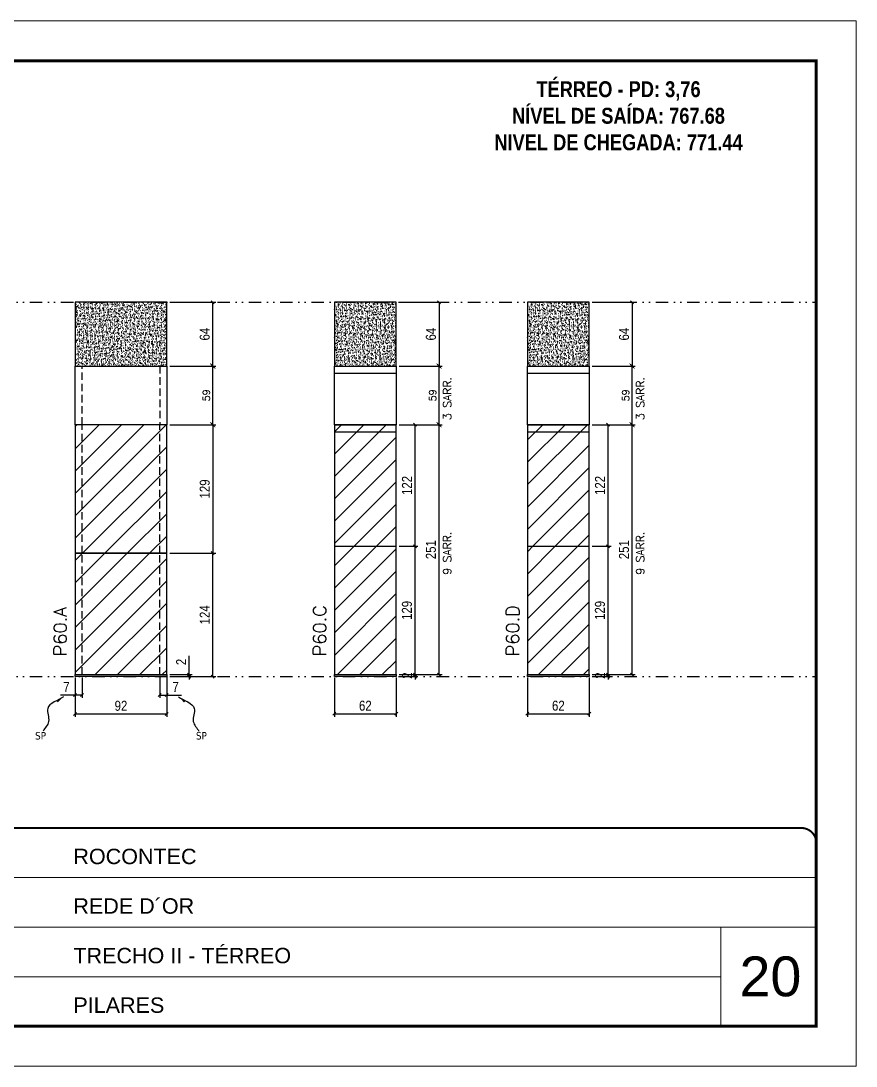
# Model space of a CAD drawing. Extents: x 1945 to 10875, y -3405 to 3369.
# Drawn here: x 7360 to 8199, y -3405 to -2355 of the extents above; entities that cross this region are included whole.
import ezdxf

# ---------------------------------------------------------------- set-up
doc = ezdxf.new("R2010")
doc.units = 0
for name, pattern in [('CONTINUO', [0]), ('DASHED', [0.75, 0.5, -0.25]), ('DIVIDE2', [0.625, 0.25, -0.125, 0, -0.125, 0, -0.125]), ('HIDDEN', [0.375, 0.25, -0.125])]:
    doc.linetypes.add(name, pattern=pattern)
for name, color, linetype, lineweight in [('CARIMBO', 255, 'Continuous', 9), ('Folhas', 255, 'Continuous', 9), ('Hachura', 251, 'Continuous', 9), ('SARRAFO DE PRESSAO', 251, 'DASHED', 9), ('Texto Seção', 7, 'Continuous', 15)]:
    doc.layers.add(name, color=color, linetype=linetype, lineweight=lineweight)
for name, color, linetype in [('COTA', 241, 'Continuous'), ('NOMENCLATURA', 7, 'Continuous'), ('Nível', 160, 'Continuous'), ('Painéis', 200, 'Continuous'), ('SARR_2.2x7', 40, 'Continuous'), ('Sarrafo de Pressão', 42, 'HIDDEN'), ('texto', 7, 'Continuous')]:
    doc.layers.add(name, color=color, linetype=linetype)
doc.styles.add('ARIAL', font='arial.ttf')
doc.styles.add('COTA TECNICA', font='techl___.ttf', dxfattribs={"height": 10})
doc.styles.add('COTA TECNICA-50', font='techl___.ttf', dxfattribs={"height": 10})
doc.styles.add('REGUA-120', font='ROMANS.shx', dxfattribs={"height": 15})
doc.styles.add('ROMANC', font='techb___.ttf', dxfattribs={"height": 2.5})
doc.styles.add('ROMANS', font='romans.shx')
doc.styles.get("Standard").update_dxf_attribs({"font": 'arial.ttf'})
doc.dimstyles.new('COTA PAINEL-50', dxfattribs={"dimtxt": 10, "dimasz": 3, "dimexe": 3, "dimexo": 3, "dimgap": 3, "dimtad": 1, "dimdec": 1, "dimzin": 12, "dimdsep": 46, "dimtxsty": 'COTA TECNICA-50', "dimblk1": 'OBLIQUE', "dimblk2": 'OBLIQUE', "dimsah": 1, "dimcen": 0.9, "dimclrd": 4, "dimclre": 4, "dimclrt": 240, "dimadec": 1, "dimazin": 3, "dimtfac": 1, "dimtdec": 1, "dimtmove": 0, "dimatfit": 3, "dimfxl": 1, "dimtolj": 1, "dimtzin": 12, "dimarcsym": 0})
doc.dimstyles.new('Cota Paínel', dxfattribs={"dimtxt": 7, "dimasz": 5, "dimexe": 3, "dimexo": 3, "dimgap": 3, "dimtad": 1, "dimdec": 1, "dimzin": 12, "dimdsep": 46, "dimtxsty": 'ROMANS', "dimblk": 'ARCHTICK', "dimcen": 0, "dimclrd": 4, "dimclre": 4, "dimclrt": 1, "dimadec": 1, "dimazin": 3, "dimtfac": 1, "dimtdec": 1, "dimtmove": 0, "dimatfit": 3, "dimldrblk": 'OBLIQUE', "dimfxl": 1, "dimtolj": 1, "dimtzin": 12, "dimarcsym": 0})
doc.dimstyles.new('PAINEL', dxfattribs={"dimtxt": 10, "dimasz": 3, "dimexe": 3, "dimexo": 3, "dimgap": 3, "dimtad": 1, "dimdec": 1, "dimzin": 12, "dimdsep": 46, "dimtxsty": 'COTA TECNICA', "dimblk1": 'OBLIQUE', "dimblk2": 'OBLIQUE', "dimsah": 1, "dimcen": 0.9, "dimclrd": 4, "dimclre": 4, "dimclrt": 240, "dimadec": 1, "dimazin": 3, "dimtfac": 1, "dimtdec": 1, "dimtmove": 0, "dimatfit": 3, "dimfxl": 1, "dimtolj": 1, "dimtzin": 12, "dimarcsym": 0})
doc.dimstyles.get("Standard").update_dxf_attribs({"dimtxt": 0.18, "dimasz": 0.18, "dimexe": 0.18, "dimexo": 0.0625, "dimgap": 0.09, "dimtad": 0, "dimtih": 1, "dimtoh": 1, "dimdec": 4, "dimzin": 0, "dimdsep": 46, "dimtxsty": 'Standard', "dimcen": 0.09, "dimadec": 0, "dimazin": 0, "dimtfac": 1, "dimtdec": 4, "dimtofl": 0, "dimtmove": 0, "dimatfit": 3, "dimfxl": 1, "dimtolj": 1, "dimtzin": 0, "dimarcsym": 0})
pattern_1 = [(45, (-123736.23, -31851.83), (-11.2253202, 11.2253202), [])]
pattern_2 = [(45, (-124031.681, -31851.83), (-11.2253202, 11.2253202), [])]

# ---------------------------------------------------------------- blocks, each defined once
blk = doc.blocks.new('9999999999')
at = {"color": 30, "linetype": 'CONTINUO'}
for p, q in [((98564.6, 34379.6), (99584, 34379.6)), ((98564.6, 34329.8), (99488, 34329.8)), ((99584, 34329.8), (99488, 34329.8)), ((99488, 34329.8), (99488, 34230.2)), ((98564.6, 34280), (99488, 34280))]:
    blk.add_line(p, q, dxfattribs=at)
at = {"color": 30, "linetype": 'CONTINUO', "const_width": 2}
blk.add_lwpolyline([(99584, 34230.2), (99584, 34414.4, 0.414214), (99569, 34429.4), (98229, 34429.4, 0.414214), (98214, 34414.4), (98214, 34245.2, 0.414214), (98229, 34230.2), (99584, 34230.2)], format="xyb", dxfattribs=at)
at = {"layer": 'Folhas'}
blk.add_lwpolyline([(98139, 34190.2), (99624, 34190.2), (99624, 35240.2), (98139, 35240.2)], close=True, dxfattribs=at)
at = {"layer": 'Folhas', "color": 30, "const_width": 3}
blk.add_lwpolyline([(98214, 34230.2), (99584, 34230.2), (99584, 35200.2), (98214, 35200.2)], close=True, dxfattribs=at)
at = {"color": 7, "linetype": 'Continuous', "ltscale": 5, "style": 'ARIAL'}
for s, height, p in [('ROCONTEC', 15.48, (98837.7, 34393.1)), ('REDE D´OR', 15.48, (98837.7, 34343.3)), ('TRECHO II - TÉRREO', 15.483, (98837.7, 34293.5)), ('PILARES', 15.48, (98837.7, 34243.7))]:
    blk.add_text(s, height=height, dxfattribs=at).set_placement(p)
blk = doc.blocks.new('_Oblique')
at = {"color": 0, "linetype": 'ByBlock', "lineweight": -2}
blk.add_line((-0.5, -0.5), (0.5, 0.5), dxfattribs=at)
blk = doc.blocks.new('*D514')
at = {"layer": 'COTA', "color": 4, "lineweight": -2, "transparency": 16777216}
for p, q in [((7414.2, -3014.2), (7414.2, -3053.7)), ((7506.2, -3014.2), (7506.2, -3053.7)), ((7414.2, -3050.7), (7506.2, -3050.7))]:
    blk.add_line(p, q, dxfattribs=at)
at = {"layer": 'Defpoints', "color": 0, "transparency": 16777216}
for p in [(7414.2, -3011.2), (7506.2, -3011.2), (7506.2, -3050.7)]:
    blk.add_point(p, dxfattribs=at)
at = {"layer": 'COTA', "color": 4, "lineweight": -2, "transparency": 16777216, "xscale": 3, "yscale": 3, "zscale": 3, "rotation": 180}
blk.add_blockref('_Oblique', (7414.2, -3050.7), dxfattribs=at)
at = {"layer": 'COTA', "color": 4, "lineweight": -2, "transparency": 16777216, "xscale": 3, "yscale": 3, "zscale": 3}
blk.add_blockref('_Oblique', (7506.2, -3050.7), dxfattribs=at)
at = {"layer": 'COTA', "color": 240, "transparency": 16777216, "insert": (7460.2, -3042.6), "char_height": 10, "attachment_point": 5, "style": 'COTA TECNICA'}
blk.add_mtext('\\A1;92', dxfattribs=at)
blk = doc.blocks.new('*D515')
at = {"layer": 'COTA', "color": 4, "lineweight": -2, "transparency": 16777216}
for p, q in [((7509.2, -2637.2), (7555.5, -2637.2)), ((7552.5, -2701.2), (7552.5, -2637.2)), ((7509.2, -2701.2), (7555.5, -2701.2))]:
    blk.add_line(p, q, dxfattribs=at)
at = {"layer": 'Defpoints', "color": 0, "transparency": 16777216}
for p in [(7506.2, -2637.2), (7552.5, -2637.2), (7506.2, -2701.2)]:
    blk.add_point(p, dxfattribs=at)
at = {"layer": 'COTA', "color": 4, "lineweight": -2, "transparency": 16777216, "xscale": 3, "yscale": 3, "zscale": 3}
for p, rotation in [((7552.5, -2637.2), 90), ((7552.5, -2701.2), 270)]:
    blk.add_blockref('_Oblique', p, dxfattribs=dict(at, rotation=rotation))
at = {"layer": 'COTA', "color": 240, "transparency": 16777216, "insert": (7544.4, -2669.2), "char_height": 10, "attachment_point": 5, "rotation": 90, "style": 'COTA TECNICA'}
blk.add_mtext('\\A1;64', dxfattribs=at)
blk = doc.blocks.new('*D516')
at = {"layer": 'COTA', "color": 4, "lineweight": -2, "transparency": 16777216}
for p, q in [((7414.2, -3016.2), (7414.2, -3034.7)), ((7421.2, -3014.2), (7421.2, -3034.7)), ((7414.2, -3031.7), (7399.5, -3031.7)), ((7421.2, -3031.7), (7414.2, -3031.7))]:
    blk.add_line(p, q, dxfattribs=at)
at = {"layer": 'Defpoints', "color": 0, "transparency": 16777216}
for p in [(7414.2, -3013.2), (7421.2, -3011.2), (7414.2, -3031.7)]:
    blk.add_point(p, dxfattribs=at)
at = {"layer": 'COTA', "color": 4, "lineweight": -2, "transparency": 16777216, "xscale": 3, "yscale": 3, "zscale": 3, "rotation": 180}
blk.add_blockref('_Oblique', (7414.2, -3031.7), dxfattribs=at)
at = {"layer": 'COTA', "color": 4, "lineweight": -2, "transparency": 16777216, "xscale": 3, "yscale": 3, "zscale": 3}
blk.add_blockref('_Oblique', (7421.2, -3031.7), dxfattribs=at)
at = {"layer": 'COTA', "color": 240, "transparency": 16777216, "insert": (7405.4, -3023.7), "char_height": 10, "attachment_point": 5, "style": 'COTA TECNICA-50'}
blk.add_mtext('\\A1;7', dxfattribs=at)
blk = doc.blocks.new('*D517')
at = {"layer": 'COTA', "color": 4, "lineweight": -2, "transparency": 16777216}
for p, q in [((7499.2, -3014.2), (7499.2, -3034.7)), ((7506.2, -3016.2), (7506.2, -3034.7)), ((7499.2, -3031.7), (7506.2, -3031.7)), ((7506.2, -3031.7), (7521, -3031.7))]:
    blk.add_line(p, q, dxfattribs=at)
at = {"layer": 'Defpoints', "color": 0, "transparency": 16777216}
for p in [(7499.2, -3011.2), (7506.2, -3013.2), (7506.2, -3031.7)]:
    blk.add_point(p, dxfattribs=at)
at = {"layer": 'COTA', "color": 4, "lineweight": -2, "transparency": 16777216, "xscale": 3, "yscale": 3, "zscale": 3, "rotation": 180}
blk.add_blockref('_Oblique', (7499.2, -3031.7), dxfattribs=at)
at = {"layer": 'COTA', "color": 4, "lineweight": -2, "transparency": 16777216, "xscale": 3, "yscale": 3, "zscale": 3}
blk.add_blockref('_Oblique', (7506.2, -3031.7), dxfattribs=at)
at = {"layer": 'COTA', "color": 240, "transparency": 16777216, "insert": (7515.1, -3023.7), "char_height": 10, "attachment_point": 5, "style": 'COTA TECNICA-50'}
blk.add_mtext('\\A1;7', dxfattribs=at)
blk = doc.blocks.new('*D518')
at = {"layer": 'COTA', "color": 4, "lineweight": -2, "transparency": 16777216}
for p, q in [((7509.2, -2889.2), (7555.5, -2889.2)), ((7552.5, -3013.2), (7552.5, -2889.2)), ((7509.2, -3013.2), (7555.5, -3013.2))]:
    blk.add_line(p, q, dxfattribs=at)
at = {"layer": 'Defpoints', "color": 0, "transparency": 16777216}
for p in [(7506.2, -2889.2), (7552.5, -2889.2), (7506.2, -3013.2)]:
    blk.add_point(p, dxfattribs=at)
at = {"layer": 'COTA', "color": 4, "lineweight": -2, "transparency": 16777216, "xscale": 3, "yscale": 3, "zscale": 3}
for p, rotation in [((7552.5, -2889.2), 90), ((7552.5, -3013.2), 270)]:
    blk.add_blockref('_Oblique', p, dxfattribs=dict(at, rotation=rotation))
at = {"layer": 'COTA', "color": 240, "transparency": 16777216, "insert": (7544.4, -2951.2), "char_height": 10, "attachment_point": 5, "rotation": 90, "style": 'COTA TECNICA-50'}
blk.add_mtext('\\A1;124', dxfattribs=at)
blk = doc.blocks.new('*D519')
at = {"layer": 'COTA', "color": 4, "lineweight": -2, "transparency": 16777216}
for p, q in [((7528.7, -3011.2), (7528.7, -2992.4)), ((7509.2, -3011.2), (7531.7, -3011.2)), ((7509.2, -3013.2), (7531.7, -3013.2)), ((7528.7, -3013.2), (7528.7, -3011.2)), ((7528.7, -3013.2), (7528.7, -3016.2))]:
    blk.add_line(p, q, dxfattribs=at)
at = {"layer": 'Defpoints', "color": 0, "transparency": 16777216}
for p in [(7506.2, -3011.2), (7506.2, -3013.2), (7528.7, -3013.2)]:
    blk.add_point(p, dxfattribs=at)
at = {"layer": 'COTA', "color": 4, "lineweight": -2, "transparency": 16777216, "xscale": 3, "yscale": 3, "zscale": 3}
for p, rotation in [((7528.7, -3011.2), 270), ((7528.7, -3013.2), 90)]:
    blk.add_blockref('_Oblique', p, dxfattribs=dict(at, rotation=rotation))
at = {"layer": 'COTA', "color": 240, "transparency": 16777216, "insert": (7520.7, -2998.5), "char_height": 10, "attachment_point": 5, "rotation": 90, "style": 'COTA TECNICA-50'}
blk.add_mtext('\\A1;2', dxfattribs=at)
blk = doc.blocks.new('*D520')
at = {"layer": 'COTA', "color": 4, "linetype": 'ByBlock', "lineweight": -2, "transparency": 16777216}
for p, q in [((7509.2, -2760.2), (7555.5, -2760.2)), ((7552.5, -2760.2), (7552.5, -2889.2)), ((7509.2, -2889.2), (7555.5, -2889.2))]:
    blk.add_line(p, q, dxfattribs=at)
at = {"layer": 'Defpoints', "color": 0, "linetype": 'ByBlock', "transparency": 16777216}
for p in [(7506.2, -2760.2), (7506.2, -2889.2), (7552.5, -2889.2)]:
    blk.add_point(p, dxfattribs=at)
at = {"layer": 'COTA', "color": 4, "linetype": 'ByBlock', "lineweight": -2, "transparency": 16777216, "xscale": 3, "yscale": 3, "zscale": 3}
for p, rotation in [((7552.5, -2760.2), 90), ((7552.5, -2889.2), 270)]:
    blk.add_blockref('_Oblique', p, dxfattribs=dict(at, rotation=rotation))
at = {"layer": 'COTA', "color": 240, "linetype": 'ByBlock', "transparency": 16777216, "insert": (7544.4, -2824.7), "char_height": 10, "attachment_point": 5, "rotation": 90, "style": 'COTA TECNICA'}
blk.add_mtext('\\A1;129', dxfattribs=at)
blk = doc.blocks.new('*D521')
at = {"layer": 'COTA', "color": 4, "lineweight": -2, "transparency": 16777216}
for p, q in [((7674.7, -3014.2), (7674.7, -3053.6)), ((7736.7, -3014.2), (7736.7, -3053.6)), ((7674.7, -3050.6), (7736.7, -3050.6))]:
    blk.add_line(p, q, dxfattribs=at)
at = {"layer": 'Defpoints', "color": 0, "transparency": 16777216}
for p in [(7674.7, -3011.2), (7736.7, -3011.2), (7736.7, -3050.6)]:
    blk.add_point(p, dxfattribs=at)
at = {"layer": 'COTA', "color": 4, "lineweight": -2, "transparency": 16777216, "xscale": 3, "yscale": 3, "zscale": 3, "rotation": 180}
blk.add_blockref('_Oblique', (7674.7, -3050.6), dxfattribs=at)
at = {"layer": 'COTA', "color": 4, "lineweight": -2, "transparency": 16777216, "xscale": 3, "yscale": 3, "zscale": 3}
blk.add_blockref('_Oblique', (7736.7, -3050.6), dxfattribs=at)
at = {"layer": 'COTA', "color": 240, "transparency": 16777216, "insert": (7705.7, -3042.5), "char_height": 10, "attachment_point": 5, "style": 'COTA TECNICA'}
blk.add_mtext('\\A1;62', dxfattribs=at)
blk = doc.blocks.new('*D522')
at = {"layer": 'COTA', "color": 4, "lineweight": -2, "transparency": 16777216}
for p, q in [((7739.7, -3011.2), (7758.6, -3011.2)), ((7739.7, -3013.2), (7758.6, -3013.2)), ((7755.6, -3011.2), (7755.6, -3008.2)), ((7755.6, -3013.2), (7755.6, -3011.2)), ((7755.6, -3013.2), (7755.6, -3016.2))]:
    blk.add_line(p, q, dxfattribs=at)
at = {"layer": 'Defpoints', "color": 0, "transparency": 16777216}
for p in [(7736.7, -3011.2), (7736.7, -3013.2), (7755.6, -3011.2)]:
    blk.add_point(p, dxfattribs=at)
at = {"layer": 'COTA', "color": 4, "lineweight": -2, "transparency": 16777216, "xscale": 3, "yscale": 3, "zscale": 3}
for p, rotation in [((7755.6, -3011.2), 270), ((7755.6, -3013.2), 90)]:
    blk.add_blockref('_Oblique', p, dxfattribs=dict(at, rotation=rotation))
at = {"layer": 'COTA', "color": 240, "transparency": 16777216, "insert": (7747.6, -3012.2), "char_height": 10, "attachment_point": 5, "rotation": 90, "style": 'COTA TECNICA-50'}
blk.add_mtext('\\A1;2', dxfattribs=at)
blk = doc.blocks.new('*D553')
at = {"layer": 'COTA', "color": 4, "linetype": 'ByBlock', "lineweight": -2, "transparency": 16777216}
for p, q in [((7739.7, -2637.2), (7782.8, -2637.2)), ((7779.8, -2637.2), (7779.8, -2701.2)), ((7739.7, -2701.2), (7782.8, -2701.2))]:
    blk.add_line(p, q, dxfattribs=at)
at = {"layer": 'Defpoints', "color": 0, "linetype": 'ByBlock', "transparency": 16777216}
for p in [(7736.7, -2637.2), (7736.7, -2701.2), (7779.8, -2701.2)]:
    blk.add_point(p, dxfattribs=at)
at = {"layer": 'COTA', "color": 4, "linetype": 'ByBlock', "lineweight": -2, "transparency": 16777216, "xscale": 3, "yscale": 3, "zscale": 3}
for p, rotation in [((7779.8, -2637.2), 90), ((7779.8, -2701.2), 270)]:
    blk.add_blockref('_Oblique', p, dxfattribs=dict(at, rotation=rotation))
at = {"layer": 'COTA', "color": 240, "linetype": 'ByBlock', "transparency": 16777216, "insert": (7771.6, -2669.2), "char_height": 10, "attachment_point": 5, "rotation": 90, "style": 'COTA TECNICA'}
blk.add_mtext('\\A1;64', dxfattribs=at)
blk = doc.blocks.new('*D554')
at = {"layer": 'COTA', "color": 4, "linetype": 'ByBlock', "lineweight": -2, "transparency": 16777216}
for p, q in [((7739.7, -2760.2), (7782.8, -2760.2)), ((7779.8, -3011.2), (7779.8, -2760.2)), ((7739.7, -3011.2), (7782.8, -3011.2))]:
    blk.add_line(p, q, dxfattribs=at)
at = {"layer": 'Defpoints', "color": 0, "linetype": 'ByBlock', "transparency": 16777216}
for p in [(7736.7, -2760.2), (7779.8, -2760.2), (7736.7, -3011.2)]:
    blk.add_point(p, dxfattribs=at)
at = {"layer": 'COTA', "color": 4, "linetype": 'ByBlock', "lineweight": -2, "transparency": 16777216, "xscale": 3, "yscale": 3, "zscale": 3}
for p, rotation in [((7779.8, -2760.2), 90), ((7779.8, -3011.2), 270)]:
    blk.add_blockref('_Oblique', p, dxfattribs=dict(at, rotation=rotation))
at = {"layer": 'COTA', "color": 240, "linetype": 'ByBlock', "transparency": 16777216, "insert": (7771.6, -2885.7), "char_height": 10, "attachment_point": 5, "rotation": 90, "style": 'COTA TECNICA'}
blk.add_mtext('\\A1;251', dxfattribs=at)
blk = doc.blocks.new('*D555')
at = {"layer": 'COTA', "color": 4, "linetype": 'ByBlock', "lineweight": -2, "transparency": 16777216}
for p, q in [((7739.7, -2882.2), (7758.6, -2882.2)), ((7755.6, -3011.2), (7755.6, -2882.2)), ((7739.7, -3011.2), (7758.6, -3011.2))]:
    blk.add_line(p, q, dxfattribs=at)
at = {"layer": 'Defpoints', "color": 0, "linetype": 'ByBlock', "transparency": 16777216}
for p in [(7736.7, -2882.2), (7755.6, -2882.2), (7736.7, -3011.2)]:
    blk.add_point(p, dxfattribs=at)
at = {"layer": 'COTA', "color": 4, "linetype": 'ByBlock', "lineweight": -2, "transparency": 16777216, "xscale": 3, "yscale": 3, "zscale": 3}
for p, rotation in [((7755.6, -2882.2), 90), ((7755.6, -3011.2), 270)]:
    blk.add_blockref('_Oblique', p, dxfattribs=dict(at, rotation=rotation))
at = {"layer": 'COTA', "color": 240, "linetype": 'ByBlock', "transparency": 16777216, "insert": (7747.5, -2946.7), "char_height": 10, "attachment_point": 5, "rotation": 90, "style": 'COTA TECNICA'}
blk.add_mtext('\\A1;129', dxfattribs=at)
blk = doc.blocks.new('*D556')
at = {"layer": 'COTA', "color": 4, "linetype": 'ByBlock', "lineweight": -2, "transparency": 16777216}
for p, q in [((7739.7, -2760.2), (7758.6, -2760.2)), ((7755.6, -2882.2), (7755.6, -2760.2)), ((7739.7, -2882.2), (7758.6, -2882.2))]:
    blk.add_line(p, q, dxfattribs=at)
at = {"layer": 'Defpoints', "color": 0, "linetype": 'ByBlock', "transparency": 16777216}
for p in [(7736.7, -2760.2), (7755.6, -2760.2), (7736.7, -2882.2)]:
    blk.add_point(p, dxfattribs=at)
at = {"layer": 'COTA', "color": 4, "linetype": 'ByBlock', "lineweight": -2, "transparency": 16777216, "xscale": 3, "yscale": 3, "zscale": 3}
for p, rotation in [((7755.6, -2760.2), 90), ((7755.6, -2882.2), 270)]:
    blk.add_blockref('_Oblique', p, dxfattribs=dict(at, rotation=rotation))
at = {"layer": 'COTA', "color": 240, "linetype": 'ByBlock', "transparency": 16777216, "insert": (7747.5, -2821.2), "char_height": 10, "attachment_point": 5, "rotation": 90, "style": 'COTA TECNICA'}
blk.add_mtext('\\A1;122', dxfattribs=at)
blk = doc.blocks.new('*D523')
at = {"layer": 'COTA', "color": 4, "lineweight": -2, "transparency": 16777216}
for p, q in [((7868.6, -3014.2), (7868.6, -3053.6)), ((7930.6, -3014.2), (7930.6, -3053.6)), ((7868.6, -3050.6), (7930.6, -3050.6))]:
    blk.add_line(p, q, dxfattribs=at)
at = {"layer": 'Defpoints', "color": 0, "transparency": 16777216}
for p in [(7868.6, -3011.2), (7930.6, -3011.2), (7930.6, -3050.6)]:
    blk.add_point(p, dxfattribs=at)
at = {"layer": 'COTA', "color": 4, "lineweight": -2, "transparency": 16777216, "xscale": 3, "yscale": 3, "zscale": 3, "rotation": 180}
blk.add_blockref('_Oblique', (7868.6, -3050.6), dxfattribs=at)
at = {"layer": 'COTA', "color": 4, "lineweight": -2, "transparency": 16777216, "xscale": 3, "yscale": 3, "zscale": 3}
blk.add_blockref('_Oblique', (7930.6, -3050.6), dxfattribs=at)
at = {"layer": 'COTA', "color": 240, "transparency": 16777216, "insert": (7899.6, -3042.5), "char_height": 10, "attachment_point": 5, "style": 'COTA TECNICA'}
blk.add_mtext('\\A1;62', dxfattribs=at)
blk = doc.blocks.new('*D524')
at = {"layer": 'COTA', "color": 4, "lineweight": -2, "transparency": 16777216}
for p, q in [((7933.6, -3011.2), (7952.5, -3011.2)), ((7933.6, -3013.2), (7952.5, -3013.2)), ((7949.5, -3011.2), (7949.5, -3008.2)), ((7949.5, -3013.2), (7949.5, -3011.2)), ((7949.5, -3013.2), (7949.5, -3016.2))]:
    blk.add_line(p, q, dxfattribs=at)
at = {"layer": 'Defpoints', "color": 0, "transparency": 16777216}
for p in [(7930.6, -3011.2), (7930.6, -3013.2), (7949.5, -3011.2)]:
    blk.add_point(p, dxfattribs=at)
at = {"layer": 'COTA', "color": 4, "lineweight": -2, "transparency": 16777216, "xscale": 3, "yscale": 3, "zscale": 3}
for p, rotation in [((7949.5, -3011.2), 270), ((7949.5, -3013.2), 90)]:
    blk.add_blockref('_Oblique', p, dxfattribs=dict(at, rotation=rotation))
at = {"layer": 'COTA', "color": 240, "transparency": 16777216, "insert": (7941.5, -3012.2), "char_height": 10, "attachment_point": 5, "rotation": 90, "style": 'COTA TECNICA-50'}
blk.add_mtext('\\A1;2', dxfattribs=at)
blk = doc.blocks.new('*D557')
at = {"layer": 'COTA', "color": 4, "linetype": 'ByBlock', "lineweight": -2, "transparency": 16777216}
for p, q in [((7933.6, -2637.2), (7976.7, -2637.2)), ((7973.7, -2637.2), (7973.7, -2701.2)), ((7933.6, -2701.2), (7976.7, -2701.2))]:
    blk.add_line(p, q, dxfattribs=at)
at = {"layer": 'Defpoints', "color": 0, "linetype": 'ByBlock', "transparency": 16777216}
for p in [(7930.6, -2637.2), (7930.6, -2701.2), (7973.7, -2701.2)]:
    blk.add_point(p, dxfattribs=at)
at = {"layer": 'COTA', "color": 4, "linetype": 'ByBlock', "lineweight": -2, "transparency": 16777216, "xscale": 3, "yscale": 3, "zscale": 3}
for p, rotation in [((7973.7, -2637.2), 90), ((7973.7, -2701.2), 270)]:
    blk.add_blockref('_Oblique', p, dxfattribs=dict(at, rotation=rotation))
at = {"layer": 'COTA', "color": 240, "linetype": 'ByBlock', "transparency": 16777216, "insert": (7965.6, -2669.2), "char_height": 10, "attachment_point": 5, "rotation": 90, "style": 'COTA TECNICA'}
blk.add_mtext('\\A1;64', dxfattribs=at)
blk = doc.blocks.new('*D558')
at = {"layer": 'COTA', "color": 4, "linetype": 'ByBlock', "lineweight": -2, "transparency": 16777216}
for p, q in [((7933.6, -2760.2), (7976.7, -2760.2)), ((7973.7, -3011.2), (7973.7, -2760.2)), ((7933.6, -3011.2), (7976.7, -3011.2))]:
    blk.add_line(p, q, dxfattribs=at)
at = {"layer": 'Defpoints', "color": 0, "linetype": 'ByBlock', "transparency": 16777216}
for p in [(7930.6, -2760.2), (7973.7, -2760.2), (7930.6, -3011.2)]:
    blk.add_point(p, dxfattribs=at)
at = {"layer": 'COTA', "color": 4, "linetype": 'ByBlock', "lineweight": -2, "transparency": 16777216, "xscale": 3, "yscale": 3, "zscale": 3}
for p, rotation in [((7973.7, -2760.2), 90), ((7973.7, -3011.2), 270)]:
    blk.add_blockref('_Oblique', p, dxfattribs=dict(at, rotation=rotation))
at = {"layer": 'COTA', "color": 240, "linetype": 'ByBlock', "transparency": 16777216, "insert": (7965.6, -2885.7), "char_height": 10, "attachment_point": 5, "rotation": 90, "style": 'COTA TECNICA'}
blk.add_mtext('\\A1;251', dxfattribs=at)
blk = doc.blocks.new('*D559')
at = {"layer": 'COTA', "color": 4, "linetype": 'ByBlock', "lineweight": -2, "transparency": 16777216}
for p, q in [((7933.6, -2882.2), (7952.5, -2882.2)), ((7949.5, -3011.2), (7949.5, -2882.2)), ((7933.6, -3011.2), (7952.5, -3011.2))]:
    blk.add_line(p, q, dxfattribs=at)
at = {"layer": 'Defpoints', "color": 0, "linetype": 'ByBlock', "transparency": 16777216}
for p in [(7930.6, -2882.2), (7949.5, -2882.2), (7930.6, -3011.2)]:
    blk.add_point(p, dxfattribs=at)
at = {"layer": 'COTA', "color": 4, "linetype": 'ByBlock', "lineweight": -2, "transparency": 16777216, "xscale": 3, "yscale": 3, "zscale": 3}
for p, rotation in [((7949.5, -2882.2), 90), ((7949.5, -3011.2), 270)]:
    blk.add_blockref('_Oblique', p, dxfattribs=dict(at, rotation=rotation))
at = {"layer": 'COTA', "color": 240, "linetype": 'ByBlock', "transparency": 16777216, "insert": (7941.4, -2946.7), "char_height": 10, "attachment_point": 5, "rotation": 90, "style": 'COTA TECNICA'}
blk.add_mtext('\\A1;129', dxfattribs=at)
blk = doc.blocks.new('*D560')
at = {"layer": 'COTA', "color": 4, "linetype": 'ByBlock', "lineweight": -2, "transparency": 16777216}
for p, q in [((7933.6, -2760.2), (7952.5, -2760.2)), ((7949.5, -2882.2), (7949.5, -2760.2)), ((7933.6, -2882.2), (7952.5, -2882.2))]:
    blk.add_line(p, q, dxfattribs=at)
at = {"layer": 'Defpoints', "color": 0, "linetype": 'ByBlock', "transparency": 16777216}
for p in [(7930.6, -2760.2), (7949.5, -2760.2), (7930.6, -2882.2)]:
    blk.add_point(p, dxfattribs=at)
at = {"layer": 'COTA', "color": 4, "linetype": 'ByBlock', "lineweight": -2, "transparency": 16777216, "xscale": 3, "yscale": 3, "zscale": 3}
for p, rotation in [((7949.5, -2760.2), 90), ((7949.5, -2882.2), 270)]:
    blk.add_blockref('_Oblique', p, dxfattribs=dict(at, rotation=rotation))
at = {"layer": 'COTA', "color": 240, "linetype": 'ByBlock', "transparency": 16777216, "insert": (7941.4, -2821.2), "char_height": 10, "attachment_point": 5, "rotation": 90, "style": 'COTA TECNICA'}
blk.add_mtext('\\A1;122', dxfattribs=at)
blk = doc.blocks.new('_ArchTick')
at = {"color": 0, "linetype": 'ByBlock', "const_width": 0.15}
blk.add_lwpolyline([(-0.5, -0.5), (0.5, 0.5)], dxfattribs=at)
blk = doc.blocks.new('*D568')
at = {"layer": 'COTA', "color": 4, "lineweight": -2, "transparency": 16777216}
for p, q in [((7509.2, -2701.2), (7555.5, -2701.2)), ((7552.5, -2760.2), (7552.5, -2701.2)), ((7509.2, -2760.2), (7555.5, -2760.2))]:
    blk.add_line(p, q, dxfattribs=at)
at = {"layer": 'Defpoints', "color": 0, "transparency": 16777216}
for p in [(7506.2, -2701.2), (7552.5, -2701.2), (7506.2, -2760.2)]:
    blk.add_point(p, dxfattribs=at)
at = {"layer": 'COTA', "color": 4, "lineweight": -2, "transparency": 16777216, "xscale": 5, "yscale": 5, "zscale": 5}
for p, rotation in [((7552.5, -2701.2), 90), ((7552.5, -2760.2), 270)]:
    blk.add_blockref('_ArchTick', p, dxfattribs=dict(at, rotation=rotation))
at = {"layer": 'COTA', "color": 1, "transparency": 16777216, "insert": (7546, -2730.7), "char_height": 7, "attachment_point": 5, "rotation": 90, "style": 'ROMANS'}
blk.add_mtext('\\A1;59', dxfattribs=at)
blk = doc.blocks.new('*D569')
at = {"layer": 'COTA', "color": 4, "lineweight": -2, "transparency": 16777216}
for p, q in [((7739.7, -2701.2), (7782.8, -2701.2)), ((7779.8, -2760.2), (7779.8, -2701.2)), ((7739.7, -2760.2), (7782.8, -2760.2))]:
    blk.add_line(p, q, dxfattribs=at)
at = {"layer": 'Defpoints', "color": 0, "transparency": 16777216}
for p in [(7736.7, -2701.2), (7779.8, -2701.2), (7736.7, -2760.2)]:
    blk.add_point(p, dxfattribs=at)
at = {"layer": 'COTA', "color": 4, "lineweight": -2, "transparency": 16777216, "xscale": 5, "yscale": 5, "zscale": 5}
for p, rotation in [((7779.8, -2701.2), 90), ((7779.8, -2760.2), 270)]:
    blk.add_blockref('_ArchTick', p, dxfattribs=dict(at, rotation=rotation))
at = {"layer": 'COTA', "color": 1, "transparency": 16777216, "insert": (7773.3, -2730.7), "char_height": 7, "attachment_point": 5, "rotation": 90, "style": 'ROMANS'}
blk.add_mtext('\\A1;59', dxfattribs=at)
blk = doc.blocks.new('*D570')
at = {"layer": 'COTA', "color": 4, "lineweight": -2, "transparency": 16777216}
for p, q in [((7933.6, -2701.2), (7976.7, -2701.2)), ((7973.7, -2760.2), (7973.7, -2701.2)), ((7933.6, -2760.2), (7976.7, -2760.2))]:
    blk.add_line(p, q, dxfattribs=at)
at = {"layer": 'Defpoints', "color": 0, "transparency": 16777216}
for p in [(7930.6, -2701.2), (7973.7, -2701.2), (7930.6, -2760.2)]:
    blk.add_point(p, dxfattribs=at)
at = {"layer": 'COTA', "color": 4, "lineweight": -2, "transparency": 16777216, "xscale": 5, "yscale": 5, "zscale": 5}
for p, rotation in [((7973.7, -2701.2), 90), ((7973.7, -2760.2), 270)]:
    blk.add_blockref('_ArchTick', p, dxfattribs=dict(at, rotation=rotation))
at = {"layer": 'COTA', "color": 1, "transparency": 16777216, "insert": (7967.2, -2730.7), "char_height": 7, "attachment_point": 5, "rotation": 90, "style": 'ROMANS'}
blk.add_mtext('\\A1;59', dxfattribs=at)

msp = doc.modelspace()

# ---------------------------------------------------------------- hatches: boundary and pattern name
at = {"layer": 'COTA', "linetype": 'ByBlock'}
h = msp.add_hatch(dxfattribs=at)
h.set_pattern_fill('AR-CONC', color=256, scale=0.03)
h.set_pattern_definition([(50, (-123997.559, -31814.6302), (5.46554007, -0.47817257), [0.5715, -6.2865]), (355, (-123997.559, -31814.63), (-1.05730264, 5.73170536), [0.4572, -5.02921753]), (100.4514447, (-123997.1035, -31814.67), (4.40823741, 5.25353256), [0.48570026, -5.34270734]), (46.1842, (-123997.559, -31813.106), (8.13237123, -1.26126984), [0.85725, -9.42975]), (96.6355576, (-123996.881, -31813.211), (7.122124, 7.42278374), [0.7285507, -8.01406824]), (351.184151, (-123997.559, -31813.106), (7.122124, 7.42278374), [0.685799, -7.54379196]), (21, (-123996.797, -31813.4872), (4.54843174, -3.06795595), [0.5715, -6.2865]), (326, (-123996.797, -31813.487), (1.85406085, 5.52563898), [0.4572, -5.0292]), (71.451445, (-123996.418, -31813.743), (6.40249258, 2.45768307), [0.48570026, -5.34269813]), (37.5, (-123997.559, -31814.6302), (0.092658098, 2.536651166), [0, -4.96824, 0, -5.1054, 0, -5.04825]), (7.5, (-123997.559, -31814.6302), (2.004589875, 3.005417245), [0, -2.91084, 0, -4.85394, 0, -1.92405]), (327.5, (-123999.2582, -31814.6302), (4.067717855, -0.17186232), [0, -1.905, 0, -5.9436, 0, -7.8867]), (317.5, (-124000.0202, -31814.6302), (4.44387544, 0.76279473), [0, -2.4765, 0, -3.94716, 0, -5.6007])])
h.paths.add_polyline_path([(7414.22, -2701.22), (7506.22, -2701.22), (7506.22, -2637.22), (7414.22, -2637.22)])
h = msp.add_hatch(dxfattribs=at)
h.set_pattern_fill('AR-CONC', color=256, scale=0.03)
h.set_pattern_definition([(50, (-123996.9118, -36447.1307), (5.46554007, -0.47817257), [0.5715, -6.2865]), (355, (-123996.912, -36447.1307), (-1.05730264, 5.73170536), [0.4572, -5.02921753]), (100.4514447, (-123996.4563, -36447.1705), (4.40823741, 5.25353256), [0.48570026, -5.34270734]), (46.1842, (-123996.912, -36445.607), (8.13237123, -1.26126984), [0.85725, -9.42975]), (96.6355576, (-123996.234, -36445.712), (7.122124, 7.42278374), [0.7285507, -8.01406824]), (351.184151, (-123996.912, -36445.607), (7.122124, 7.42278374), [0.685799, -7.54379196]), (21, (-123996.1498, -36445.9877), (4.54843174, -3.06795595), [0.5715, -6.2865]), (326, (-123996.15, -36445.9877), (1.85406085, 5.52563898), [0.4572, -5.0292]), (71.451445, (-123995.7707, -36446.2433), (6.40249258, 2.45768307), [0.48570026, -5.34269813]), (37.5, (-123996.9118, -36447.1307), (0.092658098, 2.536651166), [0, -4.96824, 0, -5.1054, 0, -5.04825]), (7.5, (-123996.9118, -36447.1307), (2.004589875, 3.005417245), [0, -2.91084, 0, -4.85394, 0, -1.92405]), (327.5, (-123998.611, -36447.1307), (4.067717855, -0.17186232), [0, -1.905, 0, -5.9436, 0, -7.8867]), (317.5, (-123999.373, -36447.1307), (4.44387544, 0.76279473), [0, -2.4765, 0, -3.94716, 0, -5.6007])])
h.paths.add_polyline_path([(7736.67, -2637.22), (7674.67, -2637.22), (7674.67, -2701.22), (7736.67, -2701.22)])
h = msp.add_hatch(dxfattribs=at)
h.set_pattern_fill('AR-CONC', color=256, scale=0.03)
h.set_pattern_definition([(50, (-123802.986, -36447.1307), (5.46554007, -0.47817257), [0.5715, -6.2865]), (355, (-123802.986, -36447.1307), (-1.05730264, 5.73170536), [0.4572, -5.02921753]), (100.4514447, (-123802.5304, -36447.1705), (4.40823741, 5.25353256), [0.48570026, -5.34270734]), (46.1842, (-123802.986, -36445.607), (8.13237123, -1.26126984), [0.85725, -9.42975]), (96.6355576, (-123802.308, -36445.712), (7.122124, 7.42278374), [0.7285507, -8.01406824]), (351.184151, (-123802.986, -36445.607), (7.122124, 7.42278374), [0.685799, -7.54379196]), (21, (-123802.224, -36445.9877), (4.54843174, -3.06795595), [0.5715, -6.2865]), (326, (-123802.224, -36445.9877), (1.85406085, 5.52563898), [0.4572, -5.0292]), (71.451445, (-123801.845, -36446.2433), (6.40249258, 2.45768307), [0.48570026, -5.34269813]), (37.5, (-123802.9858, -36447.1307), (0.092658098, 2.536651166), [0, -4.96824, 0, -5.1054, 0, -5.04825]), (7.5, (-123802.9858, -36447.1307), (2.004589875, 3.005417245), [0, -2.91084, 0, -4.85394, 0, -1.92405]), (327.5, (-123804.685, -36447.1307), (4.067717855, -0.17186232), [0, -1.905, 0, -5.9436, 0, -7.8867]), (317.5, (-123805.447, -36447.1307), (4.44387544, 0.76279473), [0, -2.4765, 0, -3.94716, 0, -5.6007])])
h.paths.add_polyline_path([(7930.59, -2637.22), (7868.59, -2637.22), (7868.59, -2701.22), (7930.59, -2701.22)])
at = {"layer": 'Hachura', "linetype": 'ByBlock'}
h = msp.add_hatch(dxfattribs=at)
h.set_pattern_fill('ANSI31', color=256, scale=5)
h.set_pattern_definition(pattern_1)
h.paths.add_polyline_path([(7506.22, -2760.22), (7414.22, -2760.22), (7414.22, -2889.22), (7506.22, -2889.22)])
h = msp.add_hatch(dxfattribs=at)
h.set_pattern_fill('ANSI31', color=256, scale=5)
h.set_pattern_definition(pattern_2)
h.paths.add_polyline_path([(7674.67, -2882.22), (7736.67, -2882.22), (7736.67, -2760.22), (7674.67, -2760.22)])
h = msp.add_hatch(dxfattribs=at)
h.set_pattern_fill('ANSI31', color=256, scale=5)
h.set_pattern_definition(pattern_2)
h.paths.add_polyline_path([(7868.59, -2882.22), (7930.59, -2882.22), (7930.59, -2760.22), (7868.59, -2760.22)])
h = msp.add_hatch(dxfattribs=at)
h.set_pattern_fill('ANSI31', color=256, scale=5)
h.set_pattern_definition(pattern_2)
h.paths.add_polyline_path([(7736.67, -2882.22), (7674.67, -2882.22), (7674.67, -3011.22), (7736.67, -3011.22)])
h = msp.add_hatch(dxfattribs=at)
h.set_pattern_fill('ANSI31', color=256, scale=5)
h.set_pattern_definition(pattern_2)
h.paths.add_polyline_path([(7930.59, -2882.22), (7868.59, -2882.22), (7868.59, -3011.22), (7930.59, -3011.22)])
h = msp.add_hatch(dxfattribs=at)
h.set_pattern_fill('ANSI31', color=256, scale=5)
h.set_pattern_definition(pattern_1)
h.paths.add_polyline_path([(7506.22, -2889.22), (7414.22, -2889.22), (7414.22, -3011.22), (7506.22, -3011.22)])

# ---------------------------------------------------------------- linework, layer by layer
at = {"layer": 'COTA', "linetype": 'ByBlock'}
for points in [[(7414.22, -2701.22), (7506.22, -2701.22), (7506.22, -2637.22), (7414.22, -2637.22)], [(7674.67, -2701.22), (7736.67, -2701.22), (7736.67, -2637.22), (7674.67, -2637.22)], [(7868.59, -2701.22), (7930.59, -2701.22), (7930.59, -2637.22), (7868.59, -2637.22)]]:
    msp.add_lwpolyline(points, close=True, dxfattribs=at)
at = {"layer": 'Nível', "color": 4, "linetype": 'DIVIDE2', "ltscale": 50}
for p, q in [((7148.36, -2637.22), (8158.71, -2637.22)), ((7148.36, -3013.22), (8158.71, -3013.22))]:
    msp.add_line(p, q, dxfattribs=at)
at = {"layer": 'Painéis'}
for p, q in [((7414.22, -2701.22), (7506.22, -2701.22)), ((7414.22, -2760.22), (7414.22, -2701.22)), ((7506.22, -2701.22), (7506.22, -2760.22)), ((7506.22, -2760.22), (7414.22, -2760.22)), ((7674.67, -2760.22), (7736.67, -2760.22)), ((7736.67, -2760.22), (7674.67, -2760.22)), ((7674.67, -2760.22), (7674.67, -2760.22)), ((7736.67, -2760.22), (7736.67, -2760.22)), ((7868.59, -2760.22), (7930.59, -2760.22)), ((7930.59, -2760.22), (7868.59, -2760.22)), ((7868.59, -2760.22), (7868.59, -2760.22)), ((7930.59, -2760.22), (7930.59, -2760.22)), ((7674.67, -2882.22), (7736.67, -2882.22)), ((7868.59, -2882.22), (7930.59, -2882.22))]:
    msp.add_line(p, q, dxfattribs=at)
for points in [[(7674.67, -2701.22), (7736.67, -2701.22), (7736.67, -2760.22), (7674.67, -2760.22)], [(7868.59, -2701.22), (7930.59, -2701.22), (7930.59, -2760.22), (7868.59, -2760.22)], [(7414.22, -2889.22), (7506.22, -2889.22), (7506.22, -2760.22), (7414.22, -2760.22)], [(7674.67, -3011.22), (7736.67, -3011.22), (7736.67, -2760.22), (7674.67, -2760.22)], [(7868.59, -3011.22), (7930.59, -3011.22), (7930.59, -2760.22), (7868.59, -2760.22)], [(7414.22, -3011.22), (7506.22, -3011.22), (7506.22, -2889.22), (7414.22, -2889.22)], [(7414.22, -3011.22), (7506.22, -3011.22), (7506.22, -3013.22), (7414.22, -3013.22)], [(7674.67, -3011.22), (7736.67, -3011.22), (7736.67, -3013.22), (7674.67, -3013.22)], [(7868.59, -3011.22), (7930.59, -3011.22), (7930.59, -3013.22), (7868.59, -3013.22)]]:
    msp.add_lwpolyline(points, close=True, dxfattribs=at)
at = {"layer": 'SARR_2.2x7'}
for p, q in [((7674.67, -2708.22), (7736.67, -2708.22)), ((7868.59, -2708.22), (7930.59, -2708.22)), ((7674.67, -2767.22), (7736.67, -2767.22)), ((7868.59, -2767.22), (7930.59, -2767.22))]:
    msp.add_line(p, q, dxfattribs=at)
at = {"layer": 'Sarrafo de Pressão', "ltscale": 30}
for p, q in [((7421.22, -2760.22), (7421.22, -2701.22)), ((7499.22, -2701.22), (7499.22, -2760.22)), ((7421.22, -2889.22), (7421.22, -2760.22)), ((7499.22, -2889.22), (7499.22, -2760.22)), ((7421.22, -3011.22), (7421.22, -2889.22)), ((7499.22, -3011.22), (7499.22, -2889.22))]:
    msp.add_line(p, q, dxfattribs=at)

# ---------------------------------------------------------------- block references
at = {"layer": 'SARRAFO DE PRESSAO', "color": 6, "linetype": 'ByBlock'}
msp.add_blockref('9999999999', (-91425.27, -37594.71), dxfattribs=at)

# ---------------------------------------------------------------- texts
at = {"layer": 'CARIMBO', "style": 'ARIAL'}
msp.add_text('20', height=40, dxfattribs=at).set_placement((8081.57, -3334.36))
at = {"layer": 'NOMENCLATURA', "color": 2, "insert": (7960.03, -2388.44), "char_height": 16, "attachment_point": 2, "style": 'ROMANC'}
msp.add_mtext_dynamic_manual_height_columns('\\PTÉRREO - PD: 3,76\\PNÍVEL DE SAÍDA: 767.68\\PNIVEL DE CHEGADA: 771.44', width=300.2766, gutter_width=1, heights=[0], dxfattribs=at)
at = {"layer": 'texto', "color": 0, "char_height": 7.5, "attachment_point": 5}
for insert in [(7379.45, -3072.71), (7541, -3072.71)]:
    msp.add_mtext('{\\fTahoma|b0|i0|c0|p34;\\C4;SP}', dxfattribs=dict(at, insert=insert))
at = {"layer": 'Texto Seção', "linetype": 'Continuous', "style": 'ROMANS'}
for s, p in [('3 SARR.', (7791.94, -2755.49)), ('3 SARR.', (7985.86, -2755.49)), ('9 SARR.', (7791.94, -2910.85)), ('9 SARR.', (7985.86, -2910.85))]:
    msp.add_text(s, height=8, rotation=90, dxfattribs=at).set_placement(p)
at = {"layer": 'Texto Seção', "char_height": 13, "width": 285.3299, "attachment_point": 7, "rotation": 90, "style": 'REGUA-120'}
for s, insert in [('P60.A', (7405.67, -2992.75)), ('P60.C', (7666.34, -2992.75)), ('P60.D', (7860.26, -2992.75))]:
    msp.add_mtext(s, dxfattribs=dict(at, insert=insert))

# ---------------------------------------------------------------- dimensions: what is measured, and where the dimension line sits
at = {"layer": 'COTA'}
dim = msp.add_linear_dim(base=(7552.46, -2637.22), p1=(7506.22, -2701.22), p2=(7506.22, -2637.22), angle=90, dimstyle='PAINEL', override={"dimarcsym": 2}, dxfattribs=at)
dim.commit()
dim.dimension.update_dxf_attribs({"geometry": '*D515', "text_midpoint": (7552.46, -2669.22), "dimtype": 160})
at = {"layer": 'COTA', "linetype": 'ByBlock'}
for base, p1, p2, picture, middle in [((7779.75, -2701.22), (7736.67, -2637.22), (7736.67, -2701.22), '*D553', (7771.65, -2669.22)), ((7973.68, -2701.22), (7930.59, -2637.22), (7930.59, -2701.22), '*D557', (7965.57, -2669.22)), ((7552.46, -2889.22), (7506.22, -2760.22), (7506.22, -2889.22), '*D520', (7544.37, -2824.72)), ((7779.75, -2760.22), (7736.67, -3011.22), (7736.67, -2760.22), '*D554', (7771.64, -2885.72)), ((7973.68, -2760.22), (7930.59, -3011.22), (7930.59, -2760.22), '*D558', (7965.57, -2885.72)), ((7755.57, -2882.22), (7736.67, -3011.22), (7736.67, -2882.22), '*D555', (7747.49, -2946.72)), ((7949.5, -2882.22), (7930.59, -3011.22), (7930.59, -2882.22), '*D559', (7941.41, -2946.72))]:
    dim = msp.add_linear_dim(base=base, p1=p1, p2=p2, angle=90, dimstyle='PAINEL', dxfattribs=at)
    dim.commit()
    dim.dimension.update_dxf_attribs({"geometry": picture, "text_midpoint": middle})
at = {"layer": 'COTA'}
for base, p1, p2, angle, dimstyle, picture, middle in [((7552.46, -2701.22), (7506.22, -2760.22), (7506.22, -2701.22), 90, 'Cota Paínel', '*D568', (7545.96, -2730.72)), ((7779.75, -2701.22), (7736.67, -2760.22), (7736.67, -2701.22), 90, 'Cota Paínel', '*D569', (7773.25, -2730.72)), ((7973.68, -2701.22), (7930.59, -2760.22), (7930.59, -2701.22), 90, 'Cota Paínel', '*D570', (7967.18, -2730.72)), ((7552.46, -2889.22), (7506.22, -3013.22), (7506.22, -2889.22), 90, 'COTA PAINEL-50', '*D518', (7544.39, -2951.22)), ((7414.22, -3031.73), (7421.22, -3011.22), (7414.22, -3013.22), 180, 'COTA PAINEL-50', '*D516', (7405.36, -3023.65))]:
    dim = msp.add_linear_dim(base=base, p1=p1, p2=p2, angle=angle, dimstyle=dimstyle, dxfattribs=at)
    dim.commit()
    dim.dimension.update_dxf_attribs({"geometry": picture, "text_midpoint": middle})
at = {"layer": 'COTA', "linetype": 'ByBlock'}
for base, p1, p2, picture, middle in [((7755.57, -2760.22), (7736.67, -2882.22), (7736.67, -2760.22), '*D556', (7747.52, -2821.22)), ((7949.5, -2760.22), (7930.59, -2882.22), (7930.59, -2760.22), '*D560', (7941.44, -2821.22))]:
    dim = msp.add_linear_dim(base=base, p1=p1, p2=p2, angle=90, dimstyle='PAINEL', override={"dimtmove": 1}, dxfattribs=at)
    dim.commit()
    dim.dimension.update_dxf_attribs({"geometry": picture, "text_midpoint": middle})
at = {"layer": 'COTA'}
for base, p1, p2, picture, middle in [((7528.75, -3013.22), (7506.22, -3011.22), (7506.22, -3013.22), '*D519', (7528.75, -2998.47)), ((7755.57, -3011.22), (7736.67, -3013.22), (7736.67, -3011.22), '*D522', (7755.57, -3012.22)), ((7949.5, -3011.22), (7930.59, -3013.22), (7930.59, -3011.22), '*D524', (7949.5, -3012.22))]:
    dim = msp.add_linear_dim(base=base, p1=p1, p2=p2, angle=90, dimstyle='COTA PAINEL-50', dxfattribs=at)
    dim.commit()
    dim.dimension.update_dxf_attribs({"geometry": picture, "text_midpoint": middle, "dimtype": 160})
for base, p1, p2, picture, middle in [((7506.22, -3050.67), (7414.22, -3011.22), (7506.22, -3011.22), '*D514', (7460.22, -3042.58)), ((7736.67, -3050.56), (7674.67, -3011.22), (7736.67, -3011.22), '*D521', (7705.67, -3042.46)), ((7930.59, -3050.56), (7868.59, -3011.22), (7930.59, -3011.22), '*D523', (7899.59, -3042.46))]:
    dim = msp.add_linear_dim(base=base, p1=p1, p2=p2, dimstyle='PAINEL', override={"dimarcsym": 2}, dxfattribs=at)
    dim.commit()
    dim.dimension.update_dxf_attribs({"geometry": picture, "text_midpoint": middle})
dim = msp.add_linear_dim(base=(7506.22, -3031.73), p1=(7499.22, -3011.22), p2=(7506.22, -3013.22), dimstyle='COTA PAINEL-50', dxfattribs=at)
dim.commit()
dim.dimension.update_dxf_attribs({"geometry": '*D517', "text_midpoint": (7515.09, -3023.65)})

# ---------------------------------------------------------------- leaders
at = {"layer": 'COTA', "path_type": 1}
for points in [[(7402.39, -3033.4), (7386.61, -3045.23), (7387.53, -3058.24), (7381.98, -3068.02)], [(7518.05, -3033.4), (7533.84, -3045.23), (7532.91, -3058.24), (7538.46, -3068.02)]]:
    msp.add_leader(points, dimstyle='Standard', override={"dimasz": 8}, dxfattribs=at)

doc.saveas('drawing.dxf')
